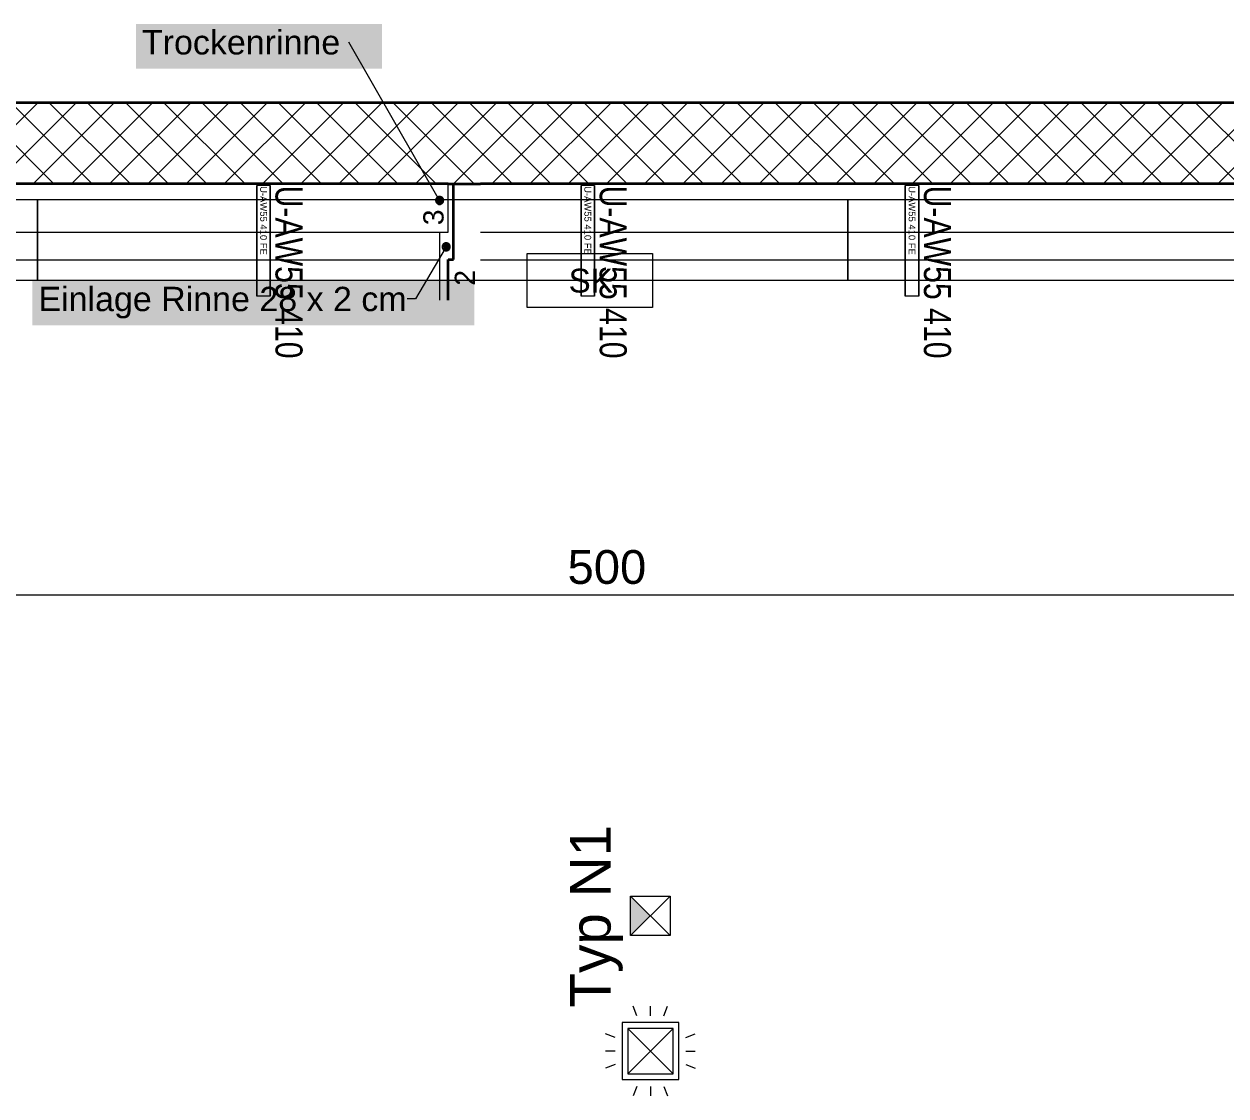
# Model space of a CAD drawing. Extents: x -1067 to 613, y -179 to 712.
# Drawn here: x -278.1 to -189.1, y 376.9 to 456.2 of the extents above; entities that cross this region are included whole.
import ezdxf
from ezdxf.lldxf.tags import DXFTag

# ---------------------------------------------------------------- set-up
doc = ezdxf.new("R2010")
doc.units = 0
doc.layers.get('0').update_dxf_attribs({"lineweight": 13})
for name, color, linetype, lineweight, true_color in [('A-DETL-____-OTLN', 5, 'Continuous', 9, 0x0000ff), ('EL01_VVV_Mass', 7, 'Continuous', 13, 0xb2b200), ('EL01_WAN_BUS-KNX', 7, 'Continuous', 13, 0xcc0099), ('EL01_WAN_Notbeleuchtungen', 7, 'Continuous', 13, 0x009900), ('EL01_WAN_Notbeleuchtungentyp', 7, 'Continuous', 13, 0x009900), ('EL01_WAN_Schlaufkasten', 1, 'Continuous', 13, 0xff0000), ('EL01_WAN_Trassen', 40, 'Continuous', 13, 0xffbf00), ('EL01_WAN_Trassen Befestigung', 7, 'Continuous', 13, 0xb2b200)]:
    doc.layers.add(name, color=color, linetype=linetype, lineweight=lineweight, true_color=true_color)
for name, color, linetype, lineweight in [('A-FLOR-____-OTLN', 7, 'Continuous', 9), ('A-WALL-____-MCUT', 7, 'Continuous', 35), ('A-WALL-____-PATT', 7, 'Continuous', 35), ('Text', 7, 'Continuous', 5)]:
    doc.layers.add(name, color=color, linetype=linetype, lineweight=lineweight)
doc.styles.get("Standard").update_dxf_attribs({"font": 'arial.ttf'})
tags = doc.linetypes.add('Gestrichelt', pattern=[0.1, 0.05, -0.05]).pattern_tags.tags
tags[6:7] = [DXFTag(74, 4), DXFTag(75, 0), DXFTag(340, '0'), DXFTag(46, 1.0), DXFTag(50, 0.0), DXFTag(44, 0.0), DXFTag(45, 0.0)]
tags[4:5] = [DXFTag(74, 4), DXFTag(75, 0), DXFTag(340, '0'), DXFTag(46, 1.0), DXFTag(50, 0.0), DXFTag(44, 0.0), DXFTag(45, 0.0)]

# ---------------------------------------------------------------- blocks, each defined once
blk = doc.blocks.new('Referenz-A0UNPC4Q6I', base_point=(-1062.181, -175.856))
at = {"layer": 'A-DETL-____-OTLN', "color": 0, "linetype": 'Continuous', "ltscale": 0.13}
for p, q in [((-246.697, 440.788), (-246.697, 444.376)), ((-247.297, 435.776), (-247.297, 440.788)), ((-247.297, 440.788), (-246.697, 440.788))]:
    blk.add_line(p, q, dxfattribs=at)
at = {"layer": 'A-DETL-____-OTLN', "color": 0, "linetype": 'Continuous', "lineweight": 35, "ltscale": 0.35}
for p, q in [((-246.697, 444.376), (-244.297, 444.376)), ((-246.297, 438.776), (-246.297, 444.376)), ((-246.697, 435.776), (-246.697, 438.776)), ((-246.697, 438.776), (-246.297, 438.776))]:
    blk.add_line(p, q, dxfattribs=at)
at = {"layer": 'A-DETL-____-OTLN', "color": 0, "linetype": 'Gestrichelt', "ltscale": 0.13}
for p, q in [((-585.097, 438.764), (-247.297, 438.764)), ((-244.297, 438.764), (-85.097, 438.764))]:
    blk.add_line(p, q, dxfattribs=at)
at = {"layer": 'A-FLOR-____-OTLN', "color": 0, "linetype": 'Continuous', "ltscale": 0.13}
for p, q in [((-246.697, 444.364), (-585.097, 444.364)), ((-85.097, 444.364), (-244.297, 444.364)), ((-247.297, 440.776), (-585.097, 440.776)), ((-85.097, 440.776), (-244.297, 440.776))]:
    blk.add_line(p, q, dxfattribs=at)
at = {"layer": 'A-WALL-____-MCUT', "color": 0, "linetype": 'Continuous', "ltscale": 0.35}
for p, q in [((178.303, 450.376), (-831.255, 450.376)), ((-246.697, 444.376), (-585.097, 444.376)), ((-85.097, 444.376), (-244.297, 444.376))]:
    blk.add_line(p, q, dxfattribs=at)
at = {"layer": 'A-WALL-____-PATT', "color": 0, "linetype": 'Continuous', "lineweight": 9, "ltscale": 0.13}
for p, q in [((-283.06, 444.376), (-277.06, 450.376)), ((-275.869, 444.376), (-281.869, 450.376)), ((-280.232, 444.376), (-274.232, 450.376)), ((-273.041, 444.376), (-279.041, 450.376)), ((-277.403, 444.376), (-271.403, 450.376)), ((-270.213, 444.376), (-276.213, 450.376)), ((-274.575, 444.376), (-268.575, 450.376)), ((-267.384, 444.376), (-273.384, 450.376)), ((-271.747, 444.376), (-265.747, 450.376)), ((-264.556, 444.376), (-270.556, 450.376)), ((-268.918, 444.376), (-262.918, 450.376)), ((-261.727, 444.376), (-267.727, 450.376)), ((-266.09, 444.376), (-260.09, 450.376)), ((-258.899, 444.376), (-264.899, 450.376)), ((-263.261, 444.376), (-257.261, 450.376)), ((-256.07, 444.376), (-262.07, 450.376)), ((-260.433, 444.376), (-254.433, 450.376)), ((-253.242, 444.376), (-259.242, 450.376)), ((-257.604, 444.376), (-251.604, 450.376)), ((-250.414, 444.376), (-256.414, 450.376)), ((-254.776, 444.376), (-248.776, 450.376)), ((-247.585, 444.376), (-253.585, 450.376)), ((-251.948, 444.376), (-245.948, 450.376)), ((-244.757, 444.376), (-250.757, 450.376)), ((-249.119, 444.376), (-243.119, 450.376)), ((-241.928, 444.376), (-247.928, 450.376)), ((-246.291, 444.376), (-240.291, 450.376)), ((-239.1, 444.376), (-245.1, 450.376)), ((-243.462, 444.376), (-237.462, 450.376)), ((-236.271, 444.376), (-242.271, 450.376)), ((-240.634, 444.376), (-234.634, 450.376)), ((-233.443, 444.376), (-239.443, 450.376)), ((-237.805, 444.376), (-231.805, 450.376)), ((-230.615, 444.376), (-236.615, 450.376)), ((-234.977, 444.376), (-228.977, 450.376)), ((-227.786, 444.376), (-233.786, 450.376)), ((-232.149, 444.376), (-226.149, 450.376)), ((-224.958, 444.376), (-230.958, 450.376)), ((-229.32, 444.376), (-223.32, 450.376)), ((-222.129, 444.376), (-228.129, 450.376)), ((-226.492, 444.376), (-220.492, 450.376)), ((-219.301, 444.376), (-225.301, 450.376)), ((-223.663, 444.376), (-217.663, 450.376)), ((-216.472, 444.376), (-222.472, 450.376)), ((-220.835, 444.376), (-214.835, 450.376)), ((-213.644, 444.376), (-219.644, 450.376)), ((-218.006, 444.376), (-212.006, 450.376)), ((-210.816, 444.376), (-216.816, 450.376)), ((-215.178, 444.376), (-209.178, 450.376)), ((-207.987, 444.376), (-213.987, 450.376)), ((-212.35, 444.376), (-206.35, 450.376)), ((-205.159, 444.376), (-211.159, 450.376)), ((-209.521, 444.376), (-203.521, 450.376)), ((-202.33, 444.376), (-208.33, 450.376)), ((-206.693, 444.376), (-200.693, 450.376)), ((-199.502, 444.376), (-205.502, 450.376)), ((-203.864, 444.376), (-197.864, 450.376)), ((-196.673, 444.376), (-202.673, 450.376)), ((-201.036, 444.376), (-195.036, 450.376)), ((-193.845, 444.376), (-199.845, 450.376)), ((-198.207, 444.376), (-192.207, 450.376)), ((-191.017, 444.376), (-197.017, 450.376)), ((-195.379, 444.376), (-189.379, 450.376)), ((-188.188, 444.376), (-194.188, 450.376)), ((-192.551, 444.376), (-186.551, 450.376)), ((-185.36, 444.376), (-191.36, 450.376)), ((-189.722, 444.376), (-183.722, 450.376))]:
    blk.add_line(p, q, dxfattribs=at)
at = {"layer": 'Text', "color": 0, "linetype": 'Continuous', "ltscale": 0.13}
for p, q in [((-247.322, 443.148), (-254.044, 454.846)), ((-247.62, 443.187), (-247.622, 443.148)), ((-247.622, 443.148), (-247.62, 443.109)), ((-247.612, 443.226), (-247.62, 443.187)), ((-247.62, 443.109), (-247.612, 443.07)), ((-247.599, 443.263), (-247.612, 443.226)), ((-247.612, 443.07), (-247.599, 443.033)), ((-247.582, 443.298), (-247.599, 443.263)), ((-247.56, 443.33), (-247.582, 443.298)), ((-247.534, 443.36), (-247.56, 443.33)), ((-247.505, 443.386), (-247.534, 443.36)), ((-247.472, 443.408), (-247.505, 443.386)), ((-247.437, 443.425), (-247.472, 443.408)), ((-247.4, 443.438), (-247.437, 443.425)), ((-247.361, 443.445), (-247.4, 443.438)), ((-247.322, 443.448), (-247.361, 443.445)), ((-247.283, 443.445), (-247.322, 443.448)), ((-247.245, 443.438), (-247.283, 443.445)), ((-247.207, 443.425), (-247.245, 443.438)), ((-247.172, 443.408), (-247.207, 443.425)), ((-247.14, 443.386), (-247.172, 443.408)), ((-247.11, 443.36), (-247.14, 443.386)), ((-247.084, 443.33), (-247.11, 443.36)), ((-247.062, 443.298), (-247.084, 443.33)), ((-247.045, 443.263), (-247.062, 443.298)), ((-247.032, 443.226), (-247.045, 443.263)), ((-247.045, 443.033), (-247.032, 443.07)), ((-247.025, 443.187), (-247.032, 443.226)), ((-247.032, 443.07), (-247.025, 443.109)), ((-247.022, 443.148), (-247.025, 443.187)), ((-247.025, 443.109), (-247.022, 443.148)), ((-247.599, 443.033), (-247.582, 442.998)), ((-247.582, 442.998), (-247.56, 442.965)), ((-247.56, 442.965), (-247.534, 442.936)), ((-247.534, 442.936), (-247.505, 442.91)), ((-247.505, 442.91), (-247.472, 442.888)), ((-247.472, 442.888), (-247.437, 442.871)), ((-247.437, 442.871), (-247.4, 442.858)), ((-247.4, 442.858), (-247.361, 442.85)), ((-247.361, 442.85), (-247.322, 442.848)), ((-247.322, 442.848), (-247.283, 442.85)), ((-247.283, 442.85), (-247.245, 442.858)), ((-247.245, 442.858), (-247.207, 442.871)), ((-247.207, 442.871), (-247.172, 442.888)), ((-247.172, 442.888), (-247.14, 442.91)), ((-247.14, 442.91), (-247.11, 442.936)), ((-247.11, 442.936), (-247.084, 442.965)), ((-247.084, 442.965), (-247.062, 442.998)), ((-247.062, 442.998), (-247.045, 443.033)), ((-246.836, 439.714), (-249.115, 435.856)), ((-247.134, 439.753), (-247.136, 439.714)), ((-247.136, 439.714), (-247.134, 439.675)), ((-247.126, 439.792), (-247.134, 439.753)), ((-247.134, 439.675), (-247.126, 439.637)), ((-247.113, 439.829), (-247.126, 439.792)), ((-247.126, 439.637), (-247.113, 439.599)), ((-247.096, 439.864), (-247.113, 439.829)), ((-247.113, 439.599), (-247.096, 439.564)), ((-247.074, 439.897), (-247.096, 439.864)), ((-247.096, 439.564), (-247.074, 439.532)), ((-247.048, 439.926), (-247.074, 439.897)), ((-247.074, 439.532), (-247.048, 439.502)), ((-247.019, 439.952), (-247.048, 439.926)), ((-247.048, 439.502), (-247.019, 439.476)), ((-246.986, 439.974), (-247.019, 439.952)), ((-246.951, 439.991), (-246.986, 439.974)), ((-246.914, 440.004), (-246.951, 439.991)), ((-246.875, 440.012), (-246.914, 440.004)), ((-246.836, 440.014), (-246.875, 440.012)), ((-246.797, 440.012), (-246.836, 440.014)), ((-246.759, 440.004), (-246.797, 440.012)), ((-246.721, 439.991), (-246.759, 440.004)), ((-246.686, 439.974), (-246.721, 439.991)), ((-246.654, 439.952), (-246.686, 439.974)), ((-246.624, 439.926), (-246.654, 439.952)), ((-246.654, 439.476), (-246.624, 439.502)), ((-246.598, 439.897), (-246.624, 439.926)), ((-246.624, 439.502), (-246.598, 439.532)), ((-246.576, 439.864), (-246.598, 439.897)), ((-246.598, 439.532), (-246.576, 439.564)), ((-246.559, 439.829), (-246.576, 439.864)), ((-246.576, 439.564), (-246.559, 439.599)), ((-246.546, 439.792), (-246.559, 439.829)), ((-246.559, 439.599), (-246.546, 439.637)), ((-246.539, 439.753), (-246.546, 439.792)), ((-246.546, 439.637), (-246.539, 439.675)), ((-246.536, 439.714), (-246.539, 439.753)), ((-246.539, 439.675), (-246.536, 439.714)), ((-247.019, 439.476), (-246.986, 439.454)), ((-246.986, 439.454), (-246.951, 439.437)), ((-246.951, 439.437), (-246.914, 439.424)), ((-246.914, 439.424), (-246.875, 439.417)), ((-246.875, 439.417), (-246.836, 439.414)), ((-246.836, 439.414), (-246.797, 439.417)), ((-246.797, 439.417), (-246.759, 439.424)), ((-246.759, 439.424), (-246.721, 439.437)), ((-246.721, 439.437), (-246.686, 439.454)), ((-246.686, 439.454), (-246.654, 439.476)), ((-249.115, 435.856), (-249.731, 435.856))]:
    blk.add_line(p, q, dxfattribs=at)
at = {"layer": 'Text', "color": 7, "linetype": 'Continuous', "ltscale": 0.13, "true_color": 0xffffff}
for points in [[(-251.586, 452.892), (-269.803, 452.892), (-251.586, 456.196)], [(-269.803, 452.892), (-251.586, 456.196), (-269.803, 456.196)], [(-251.586, 456.196), (-269.803, 456.196), (-269.803, 456.196)], [(-251.586, 452.892), (-251.586, 452.892), (-269.803, 452.892)], [(-244.741, 433.899), (-277.468, 433.899), (-244.741, 437.206)], [(-277.468, 433.899), (-244.741, 437.206), (-277.468, 437.206)], [(-244.741, 437.206), (-277.468, 437.206), (-277.468, 437.206)], [(-244.741, 433.899), (-244.741, 433.899), (-277.468, 433.899)]]:
    blk.add_solid(points, dxfattribs=at)
at = {"layer": 'Text', "color": 0, "linetype": 'Continuous', "ltscale": 0.13}
for points in [[(-247.619, 443.148), (-247.622, 443.148), (-247.619, 443.195)], [(-247.619, 443.101), (-247.619, 443.148), (-247.622, 443.148)], [(-247.608, 443.195), (-247.619, 443.195), (-247.608, 443.241)], [(-247.611, 443.101), (-247.619, 443.101), (-247.619, 443.195)], [(-247.608, 443.055), (-247.608, 443.195), (-247.619, 443.195)], [(-247.608, 443.055), (-247.611, 443.101), (-247.619, 443.101)], [(-247.59, 443.241), (-247.608, 443.241), (-247.59, 443.284)], [(-247.593, 443.055), (-247.608, 443.055), (-247.608, 443.241)], [(-247.59, 443.012), (-247.59, 443.241), (-247.608, 443.241)], [(-247.59, 443.012), (-247.593, 443.055), (-247.608, 443.055)], [(-247.565, 443.284), (-247.59, 443.284), (-247.565, 443.324)], [(-247.568, 443.012), (-247.59, 443.012), (-247.59, 443.284)], [(-247.565, 442.972), (-247.565, 443.284), (-247.59, 443.284)], [(-247.534, 443.324), (-247.565, 443.324), (-247.534, 443.36)], [(-247.537, 442.972), (-247.565, 442.972), (-247.565, 443.324)], [(-247.534, 442.936), (-247.534, 443.324), (-247.565, 443.324)], [(-247.499, 443.36), (-247.534, 443.36), (-247.499, 443.391)], [(-247.501, 442.936), (-247.534, 442.936), (-247.534, 443.36)], [(-247.499, 442.905), (-247.499, 443.36), (-247.534, 443.36)], [(-247.458, 443.391), (-247.499, 443.391), (-247.458, 443.415)], [(-247.46, 442.905), (-247.499, 442.905), (-247.499, 443.391)], [(-247.458, 442.881), (-247.458, 443.391), (-247.499, 443.391)], [(-247.415, 443.415), (-247.458, 443.415), (-247.415, 443.433)], [(-247.416, 442.881), (-247.458, 442.881), (-247.458, 443.415)], [(-247.415, 442.863), (-247.415, 443.415), (-247.458, 443.415)], [(-247.369, 443.433), (-247.415, 443.433), (-247.369, 443.444)], [(-247.37, 442.863), (-247.415, 442.863), (-247.415, 443.433)], [(-247.369, 442.852), (-247.369, 443.433), (-247.415, 443.433)], [(-247.322, 443.444), (-247.369, 443.444), (-247.322, 443.448)], [(-247.323, 442.852), (-247.369, 442.852), (-247.369, 443.444)], [(-247.322, 442.848), (-247.322, 443.444), (-247.369, 443.444)], [(-247.275, 442.852), (-247.322, 442.852), (-247.322, 443.448)], [(-247.275, 443.444), (-247.322, 443.444), (-247.322, 443.448)], [(-247.275, 442.852), (-247.275, 443.444), (-247.322, 443.444)], [(-247.23, 442.863), (-247.275, 442.863), (-247.275, 443.444)], [(-247.23, 443.433), (-247.274, 443.433), (-247.275, 443.444)], [(-247.23, 442.863), (-247.23, 443.433), (-247.274, 443.433)], [(-247.186, 442.881), (-247.23, 442.881), (-247.23, 443.433)], [(-247.186, 443.415), (-247.228, 443.415), (-247.23, 443.433)], [(-247.186, 442.881), (-247.186, 443.415), (-247.228, 443.415)], [(-247.146, 442.905), (-247.186, 442.905), (-247.186, 443.415)], [(-247.146, 443.391), (-247.184, 443.391), (-247.186, 443.415)], [(-247.146, 442.905), (-247.146, 443.391), (-247.184, 443.391)], [(-247.11, 442.936), (-247.146, 442.936), (-247.146, 443.391)], [(-247.11, 443.36), (-247.144, 443.36), (-247.146, 443.391)], [(-247.11, 442.936), (-247.11, 443.36), (-247.144, 443.36)], [(-247.08, 442.972), (-247.11, 442.972), (-247.11, 443.36)], [(-247.08, 443.324), (-247.107, 443.324), (-247.11, 443.36)], [(-247.08, 442.972), (-247.08, 443.324), (-247.107, 443.324)], [(-247.055, 443.012), (-247.08, 443.012), (-247.08, 443.324)], [(-247.055, 443.284), (-247.076, 443.284), (-247.08, 443.324)], [(-247.055, 443.012), (-247.055, 443.284), (-247.076, 443.284)], [(-247.037, 443.055), (-247.055, 443.055), (-247.055, 443.284)], [(-247.037, 443.241), (-247.052, 443.241), (-247.055, 443.284)], [(-247.055, 443.012), (-247.037, 443.055), (-247.055, 443.055)], [(-247.037, 443.055), (-247.037, 443.241), (-247.052, 443.241)], [(-247.026, 443.101), (-247.037, 443.101), (-247.037, 443.241)], [(-247.026, 443.195), (-247.033, 443.195), (-247.037, 443.241)], [(-247.037, 443.055), (-247.026, 443.101), (-247.037, 443.101)], [(-247.026, 443.101), (-247.026, 443.195), (-247.033, 443.195)], [(-247.022, 443.148), (-247.026, 443.148), (-247.026, 443.195)], [(-247.026, 443.101), (-247.022, 443.148), (-247.026, 443.148)], [(-247.565, 442.972), (-247.568, 443.012), (-247.59, 443.012)], [(-247.534, 442.936), (-247.537, 442.972), (-247.565, 442.972)], [(-247.499, 442.905), (-247.501, 442.936), (-247.534, 442.936)], [(-247.458, 442.881), (-247.46, 442.905), (-247.499, 442.905)], [(-247.415, 442.863), (-247.416, 442.881), (-247.458, 442.881)], [(-247.369, 442.852), (-247.37, 442.863), (-247.415, 442.863)], [(-247.322, 442.848), (-247.323, 442.852), (-247.369, 442.852)], [(-247.322, 442.848), (-247.275, 442.852), (-247.322, 442.852)], [(-247.275, 442.852), (-247.23, 442.863), (-247.275, 442.863)], [(-247.23, 442.863), (-247.186, 442.881), (-247.23, 442.881)], [(-247.186, 442.881), (-247.146, 442.905), (-247.186, 442.905)], [(-247.146, 442.905), (-247.11, 442.936), (-247.146, 442.936)], [(-247.11, 442.936), (-247.08, 442.972), (-247.11, 442.972)], [(-247.08, 442.972), (-247.055, 443.012), (-247.08, 443.012)], [(-247.132, 439.714), (-247.136, 439.714), (-247.132, 439.761)], [(-247.132, 439.667), (-247.132, 439.714), (-247.136, 439.714)], [(-247.121, 439.761), (-247.132, 439.761), (-247.121, 439.807)], [(-247.125, 439.667), (-247.132, 439.667), (-247.132, 439.761)], [(-247.121, 439.622), (-247.121, 439.761), (-247.132, 439.761)], [(-247.121, 439.622), (-247.125, 439.667), (-247.132, 439.667)], [(-247.103, 439.807), (-247.121, 439.807), (-247.103, 439.85)], [(-247.107, 439.622), (-247.121, 439.622), (-247.121, 439.807)], [(-247.103, 439.578), (-247.103, 439.807), (-247.121, 439.807)], [(-247.103, 439.578), (-247.107, 439.622), (-247.121, 439.622)], [(-247.079, 439.85), (-247.103, 439.85), (-247.079, 439.891)], [(-247.082, 439.578), (-247.103, 439.578), (-247.103, 439.85)], [(-247.079, 439.538), (-247.079, 439.85), (-247.103, 439.85)], [(-247.079, 439.538), (-247.082, 439.578), (-247.103, 439.578)], [(-247.048, 439.891), (-247.079, 439.891), (-247.048, 439.926)], [(-247.051, 439.538), (-247.079, 439.538), (-247.079, 439.891)], [(-247.048, 439.502), (-247.048, 439.891), (-247.079, 439.891)], [(-247.048, 439.502), (-247.051, 439.538), (-247.079, 439.538)], [(-247.013, 439.926), (-247.048, 439.926), (-247.013, 439.957)], [(-247.015, 439.502), (-247.048, 439.502), (-247.048, 439.926)], [(-247.013, 439.472), (-247.013, 439.926), (-247.048, 439.926)], [(-247.013, 439.472), (-247.015, 439.502), (-247.048, 439.502)], [(-246.972, 439.957), (-247.013, 439.957), (-246.972, 439.982)], [(-246.974, 439.472), (-247.013, 439.472), (-247.013, 439.957)], [(-246.972, 439.447), (-246.972, 439.957), (-247.013, 439.957)], [(-246.929, 439.982), (-246.972, 439.982), (-246.929, 440)], [(-246.93, 439.447), (-246.972, 439.447), (-246.972, 439.982)], [(-246.929, 439.429), (-246.929, 439.982), (-246.972, 439.982)], [(-246.883, 440), (-246.929, 440), (-246.883, 440.011)], [(-246.884, 439.429), (-246.929, 439.429), (-246.929, 440)], [(-246.883, 439.418), (-246.883, 440), (-246.929, 440)], [(-246.836, 440.011), (-246.883, 440.011), (-246.836, 440.014)], [(-246.836, 439.418), (-246.883, 439.418), (-246.883, 440.011)], [(-246.836, 439.414), (-246.836, 440.011), (-246.883, 440.011)], [(-246.789, 439.418), (-246.836, 439.418), (-246.836, 440.014)], [(-246.789, 440.011), (-246.836, 440.011), (-246.836, 440.014)], [(-246.789, 439.418), (-246.789, 440.011), (-246.836, 440.011)], [(-246.743, 439.429), (-246.789, 439.429), (-246.789, 440.011)], [(-246.743, 440), (-246.788, 440), (-246.789, 440.011)], [(-246.743, 439.429), (-246.743, 440), (-246.788, 440)], [(-246.7, 439.447), (-246.743, 439.447), (-246.743, 440)], [(-246.7, 439.982), (-246.742, 439.982), (-246.743, 440)], [(-246.7, 439.447), (-246.7, 439.982), (-246.742, 439.982)], [(-246.66, 439.472), (-246.7, 439.472), (-246.7, 439.982)], [(-246.66, 439.957), (-246.698, 439.957), (-246.7, 439.982)], [(-246.66, 439.472), (-246.66, 439.957), (-246.698, 439.957)], [(-246.624, 439.502), (-246.66, 439.502), (-246.66, 439.957)], [(-246.624, 439.926), (-246.657, 439.926), (-246.66, 439.957)], [(-246.66, 439.472), (-246.624, 439.502), (-246.66, 439.502)], [(-246.624, 439.502), (-246.624, 439.926), (-246.657, 439.926)], [(-246.593, 439.538), (-246.624, 439.538), (-246.624, 439.926)], [(-246.593, 439.891), (-246.621, 439.891), (-246.624, 439.926)], [(-246.624, 439.502), (-246.593, 439.538), (-246.624, 439.538)], [(-246.593, 439.538), (-246.593, 439.891), (-246.621, 439.891)], [(-246.569, 439.578), (-246.593, 439.578), (-246.593, 439.891)], [(-246.569, 439.85), (-246.59, 439.85), (-246.593, 439.891)], [(-246.593, 439.538), (-246.569, 439.578), (-246.593, 439.578)], [(-246.569, 439.578), (-246.569, 439.85), (-246.59, 439.85)], [(-246.551, 439.622), (-246.569, 439.622), (-246.569, 439.85)], [(-246.551, 439.807), (-246.565, 439.807), (-246.569, 439.85)], [(-246.569, 439.578), (-246.551, 439.622), (-246.569, 439.622)], [(-246.551, 439.622), (-246.551, 439.807), (-246.565, 439.807)], [(-246.54, 439.667), (-246.551, 439.667), (-246.551, 439.807)], [(-246.54, 439.761), (-246.547, 439.761), (-246.551, 439.807)], [(-246.551, 439.622), (-246.54, 439.667), (-246.551, 439.667)], [(-246.54, 439.667), (-246.54, 439.761), (-246.547, 439.761)], [(-246.536, 439.714), (-246.54, 439.714), (-246.54, 439.761)], [(-246.54, 439.667), (-246.536, 439.714), (-246.54, 439.714)], [(-246.972, 439.447), (-246.974, 439.472), (-247.013, 439.472)], [(-246.929, 439.429), (-246.93, 439.447), (-246.972, 439.447)], [(-246.883, 439.418), (-246.884, 439.429), (-246.929, 439.429)], [(-246.836, 439.414), (-246.836, 439.418), (-246.883, 439.418)], [(-246.836, 439.414), (-246.789, 439.418), (-246.836, 439.418)], [(-246.789, 439.418), (-246.743, 439.429), (-246.789, 439.429)], [(-246.743, 439.429), (-246.7, 439.447), (-246.743, 439.447)], [(-246.7, 439.447), (-246.66, 439.472), (-246.7, 439.472)]]:
    blk.add_solid(points, dxfattribs=at)
at = {"layer": 'Text', "color": 0, "linetype": 'Continuous', "ltscale": 0.13, "char_height": 1.8, "attachment_point": 1}
for s, insert in [('{\\fArial;Trockenrinne}', (-269.353, 455.746)), ('{\\fArial;Einlage Rinne 28 x 2 cm}', (-277.018, 436.756))]:
    blk.add_mtext(s, dxfattribs=dict(at, insert=insert))
at = {"layer": 'Text', "color": 0, "linetype": 'Continuous', "ltscale": 0.13, "char_height": 1.5, "attachment_point": 1, "rotation": 90}
for s, insert in [('{\\fArial;3}', (-248.53, 441.312)), ('{\\fArial;2}', (-246.202, 436.837))]:
    blk.add_mtext(s, dxfattribs=dict(at, insert=insert))
blk = doc.blocks.new('Kabelkanal-A0UNPC6E6I', base_point=(-337.095, 437.214))
at = {"color": 0, "linetype": 'ByBlock', "lineweight": -2, "ltscale": 0.13}
for p, q in [((-337.095, 437.214), (-337.095, 443.214)), ((-337.095, 443.214), (-277.095, 443.214)), ((-277.095, 443.214), (-277.095, 437.214)), ((-277.095, 437.214), (-337.095, 437.214))]:
    blk.add_line(p, q, dxfattribs=at)
blk = doc.blocks.new('Kabelkanal-A0UNPC6M6I', base_point=(-277.095, 437.214))
at = {"color": 0, "linetype": 'ByBlock', "lineweight": -2, "ltscale": 0.13}
for p, q in [((-277.095, 437.214), (-277.095, 443.214)), ((-277.095, 443.214), (-217.095, 443.214)), ((-217.095, 443.214), (-217.095, 437.214)), ((-217.095, 437.214), (-277.095, 437.214))]:
    blk.add_line(p, q, dxfattribs=at)
blk = doc.blocks.new('Kabelkanal-A0UNPC7C6I', base_point=(-217.095, 437.214))
at = {"color": 0, "linetype": 'ByBlock', "lineweight": -2, "ltscale": 0.13}
for p, q in [((-217.095, 437.214), (-217.095, 443.214)), ((-217.095, 443.214), (-157.095, 443.214)), ((-157.095, 443.214), (-157.095, 437.214)), ((-157.095, 437.214), (-217.095, 437.214))]:
    blk.add_line(p, q, dxfattribs=at)
blk = doc.blocks.new('IfcObject-A0UNPC926I', base_point=(-260.854, 431.739))
at = {"layer": 'EL01_WAN_Trassen', "linetype": 'ByBlock', "lineweight": -2, "ltscale": 0.13}
for p, q in [((-259.854, 444.26), (-260.854, 444.26)), ((-259.854, 444.26), (-260.854, 444.26)), ((-260.854, 444.26), (-260.854, 436.06)), ((-260.854, 436.06), (-260.854, 444.26)), ((-260.854, 444.26), (-260.854, 444.26)), ((-259.854, 444.26), (-259.854, 436.06)), ((-259.854, 436.06), (-259.854, 444.26)), ((-259.854, 444.26), (-259.854, 444.26)), ((-259.854, 436.06), (-260.854, 436.06)), ((-259.854, 436.06), (-260.854, 436.06)), ((-260.854, 436.06), (-260.854, 436.06)), ((-259.854, 436.06), (-259.854, 436.06))]:
    blk.add_line(p, q, dxfattribs=at)
at = {"layer": 'EL01_WAN_Trassen', "lineweight": -2, "attachment_point": 1, "rotation": 270}
for s, insert, char_height in [('{\\fArial;U-AW55 410 FE}', (-260.104, 444.205), 0.5), ('{\\W0.8;\\fArial;U-AW55 410}', (-257.47, 444.244), 2)]:
    blk.add_mtext(s, dxfattribs=dict(at, insert=insert, char_height=char_height))
blk = doc.blocks.new('IfcObject-A0UNPC9W6I', base_point=(-212.854, 431.739))
at = {"layer": 'EL01_WAN_Trassen', "linetype": 'ByBlock', "lineweight": -2, "ltscale": 0.13}
for p, q in [((-211.854, 444.26), (-212.854, 444.26)), ((-211.854, 444.26), (-212.854, 444.26)), ((-212.854, 444.26), (-212.854, 436.06)), ((-212.854, 436.06), (-212.854, 444.26)), ((-212.854, 444.26), (-212.854, 444.26)), ((-211.854, 444.26), (-211.854, 436.06)), ((-211.854, 436.06), (-211.854, 444.26)), ((-211.854, 444.26), (-211.854, 444.26)), ((-211.854, 436.06), (-212.854, 436.06)), ((-211.854, 436.06), (-212.854, 436.06)), ((-212.854, 436.06), (-212.854, 436.06)), ((-211.854, 436.06), (-211.854, 436.06))]:
    blk.add_line(p, q, dxfattribs=at)
at = {"layer": 'EL01_WAN_Trassen', "lineweight": -2, "attachment_point": 1, "rotation": 270}
for s, insert, char_height in [('{\\fArial;U-AW55 410 FE}', (-212.104, 444.205), 0.5), ('{\\W0.8;\\fArial;U-AW55 410}', (-209.47, 444.244), 2)]:
    blk.add_mtext(s, dxfattribs=dict(at, insert=insert, char_height=char_height))
blk = doc.blocks.new('IfcObject-A0UNPCA26I', base_point=(-236.854, 431.739))
at = {"layer": 'EL01_WAN_Trassen', "linetype": 'ByBlock', "lineweight": -2, "ltscale": 0.13}
for p, q in [((-235.854, 444.26), (-236.854, 444.26)), ((-235.854, 444.26), (-236.854, 444.26)), ((-236.854, 444.26), (-236.854, 436.06)), ((-236.854, 436.06), (-236.854, 444.26)), ((-236.854, 444.26), (-236.854, 444.26)), ((-235.854, 444.26), (-235.854, 436.06)), ((-235.854, 436.06), (-235.854, 444.26)), ((-235.854, 444.26), (-235.854, 444.26)), ((-235.854, 436.06), (-236.854, 436.06)), ((-235.854, 436.06), (-236.854, 436.06)), ((-236.854, 436.06), (-236.854, 436.06)), ((-235.854, 436.06), (-235.854, 436.06))]:
    blk.add_line(p, q, dxfattribs=at)
at = {"layer": 'EL01_WAN_Trassen', "lineweight": -2, "attachment_point": 1, "rotation": 270}
for s, insert, char_height in [('{\\fArial;U-AW55 410 FE}', (-236.104, 444.205), 0.5), ('{\\W0.8;\\fArial;U-AW55 410}', (-233.47, 444.244), 2)]:
    blk.add_mtext(s, dxfattribs=dict(at, insert=insert, char_height=char_height))
blk = doc.blocks.new('Schlaufkasten Decke (multi)-A0UNPCEY6I', base_point=(-240.835, 435.214))
at = {"color": 0, "linetype": 'ByBlock', "lineweight": -2, "ltscale": 0.13}
for p, q in [((-240.835, 435.214), (-240.835, 439.214)), ((-240.835, 439.214), (-231.555, 439.214)), ((-231.555, 439.214), (-231.555, 435.214)), ((-231.555, 435.214), (-240.835, 435.214))]:
    blk.add_line(p, q, dxfattribs=at)
at = {"color": 0, "linetype": 'ByBlock', "lineweight": -2, "ltscale": 0.13, "insert": (-237.776, 438.094), "char_height": 1.76, "attachment_point": 1}
blk.add_mtext('{\\fArial;SK}', dxfattribs=at)
blk = doc.blocks.new('Notleuchte eckig-A0UNPCIE6I', base_point=(-233.182, 388.76))
at = {"color": 0, "lineweight": -2}
for p, q in [((-230.263, 388.76), (-233.182, 391.68)), ((-230.263, 391.68), (-233.182, 388.76)), ((-233.182, 388.76), (-233.182, 391.68)), ((-233.182, 391.68), (-230.263, 391.68)), ((-230.263, 391.68), (-230.263, 388.76)), ((-230.263, 388.76), (-233.182, 388.76))]:
    blk.add_line(p, q, dxfattribs=at)
for points in [[(-231.723, 390.22), (-233.182, 390.22), (-233.182, 391.68)], [(-233.182, 388.76), (-231.723, 390.22), (-233.182, 390.22)]]:
    blk.add_solid(points, dxfattribs=at)
blk = doc.blocks.new('Bemerkung 1-A0UNPCIG6I', base_point=(-237.664, 383.436))
at = {"color": 0, "lineweight": -2, "insert": (-237.664, 383.436), "char_height": 3, "attachment_point": 1, "rotation": 90}
blk.add_mtext('{\\fArial;Typ N1}', dxfattribs=at)
blk = doc.blocks.new('Maß-A0UNPCNS6I', base_point=(-285.509, 404.451))
at = {"color": 0, "lineweight": -2}
for p, q in [((-285.095, 414.945), (-285.095, 404.471)), ((-185.095, 414.945), (-185.095, 404.451)), ((-285.509, 413.531), (-284.681, 414.358)), ((-185.095, 413.945), (-285.095, 413.945)), ((-185.509, 413.531), (-184.681, 414.358))]:
    blk.add_line(p, q, dxfattribs=at)
at = {"color": 0, "lineweight": -2, "insert": (-237.851, 417.278), "char_height": 2.5, "attachment_point": 1}
blk.add_mtext('{\\fArial;500}', dxfattribs=at)
blk = doc.blocks.new('Bewegungsmelder UP-A0UNPDAM6I', base_point=(-235.042, 376.896))
at = {"color": 0, "lineweight": -2}
for p, q in [((-232.723, 382.832), (-232.995, 383.541)), ((-231.72, 382.832), (-231.72, 383.541)), ((-230.716, 382.832), (-230.444, 383.541)), ((-233.82, 382.318), (-233.82, 378.118)), ((-229.62, 382.318), (-233.82, 382.318)), ((-230.04, 381.898), (-233.4, 381.898)), ((-233.4, 381.898), (-233.4, 378.538)), ((-233.4, 381.898), (-230.04, 378.538)), ((-230.04, 381.898), (-233.4, 378.538)), ((-230.04, 378.538), (-230.04, 381.898)), ((-229.62, 378.118), (-229.62, 382.318)), ((-234.334, 381.222), (-235.042, 381.494)), ((-229.105, 381.222), (-228.397, 381.494)), ((-234.334, 380.218), (-235.042, 380.218)), ((-229.105, 380.218), (-228.397, 380.218)), ((-234.334, 379.214), (-235.042, 378.942)), ((-229.105, 379.214), (-228.397, 378.942)), ((-233.82, 378.118), (-229.62, 378.118)), ((-233.4, 378.538), (-230.04, 378.538)), ((-232.723, 377.604), (-232.995, 376.896)), ((-231.72, 377.604), (-231.72, 376.896)), ((-230.716, 377.604), (-230.444, 376.896))]:
    blk.add_line(p, q, dxfattribs=at)

msp = doc.modelspace()

# ---------------------------------------------------------------- block references
at = {"color": 9, "lineweight": 25, "ltscale": 0.25, "true_color": 0xc0c0c0}
msp.add_blockref('Referenz-A0UNPC4Q6I', (-1062.181, -175.856), dxfattribs=at)
at = {"layer": 'EL01_VVV_Mass', "linetype": 'Continuous', "ltscale": 0.13}
msp.add_blockref('Maß-A0UNPCNS6I', (-285.509, 404.451), dxfattribs=at)
at = {"layer": 'EL01_WAN_BUS-KNX', "linetype": 'Continuous', "ltscale": 0.13}
msp.add_blockref('Bewegungsmelder UP-A0UNPDAM6I', (-235.042, 376.896), dxfattribs=at)
at = {"layer": 'EL01_WAN_Notbeleuchtungen', "linetype": 'Continuous', "ltscale": 0.13}
msp.add_blockref('Notleuchte eckig-A0UNPCIE6I', (-233.182, 388.76), dxfattribs=at)
at = {"layer": 'EL01_WAN_Notbeleuchtungentyp', "linetype": 'Continuous', "ltscale": 0.13}
msp.add_blockref('Bemerkung 1-A0UNPCIG6I', (-237.664, 383.436), dxfattribs=at)
at = {"layer": 'EL01_WAN_Schlaufkasten', "ltscale": 0.13}
msp.add_blockref('Schlaufkasten Decke (multi)-A0UNPCEY6I', (-240.835, 435.214), dxfattribs=at)
at = {"layer": 'EL01_WAN_Trassen', "ltscale": 0.13}
for name, p in [('Kabelkanal-A0UNPC6E6I', (-337.095, 437.214)), ('Kabelkanal-A0UNPC6M6I', (-277.095, 437.214)), ('Kabelkanal-A0UNPC7C6I', (-217.095, 437.214))]:
    msp.add_blockref(name, p, dxfattribs=at)
at = {"layer": 'EL01_WAN_Trassen Befestigung', "ltscale": 0.13}
for name, p in [('IfcObject-A0UNPC926I', (-260.854, 431.739)), ('IfcObject-A0UNPCA26I', (-236.854, 431.739)), ('IfcObject-A0UNPC9W6I', (-212.854, 431.739))]:
    msp.add_blockref(name, p, dxfattribs=at)

doc.saveas('drawing.dxf')
